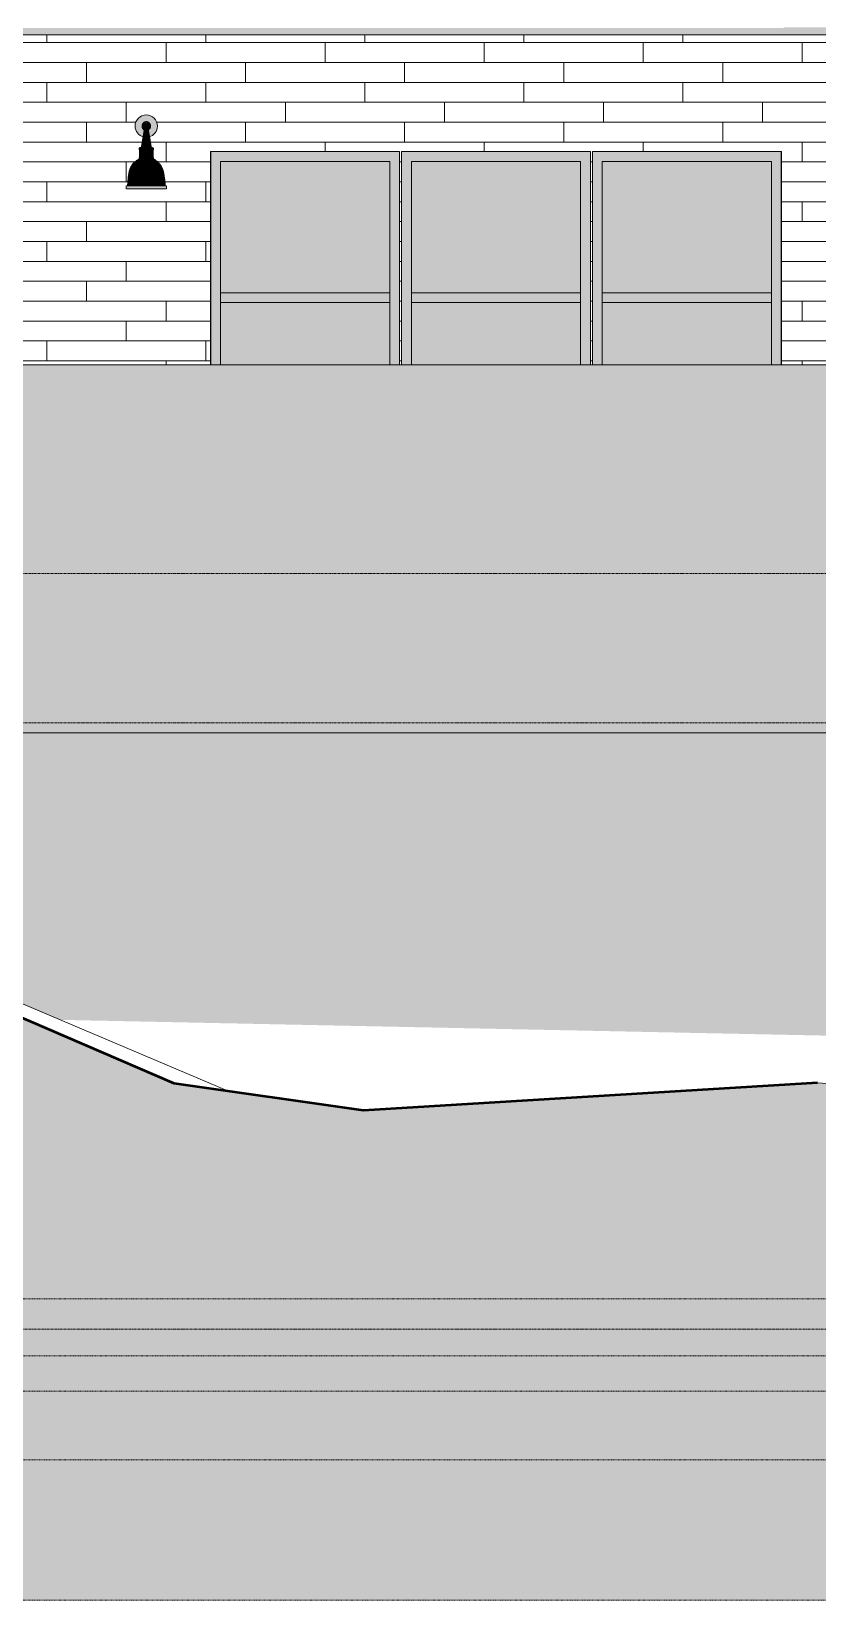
# Model space of a CAD drawing. Header units: inches. Extents: x -4178 to 1394, y -264 to 630.
# Drawn here: x -3710.6 to -3552.4, y -206.6 to 109.1 of the extents above; entities that cross this region are included whole.
import ezdxf

# ---------------------------------------------------------------- set-up
doc = ezdxf.new("R2010")
doc.units = ezdxf.units.IN
doc.header["$MEASUREMENT"] = 0
doc.linetypes.add('Aligning Line 1_8_', pattern=[0.25, 0.125, -0.125])
doc.linetypes.add('Grid Line 1_2_', pattern=[0.875, 0.5, -0.125, 0.125, -0.125])
for name, color, linetype, lineweight in [('0-1', 7, 'Continuous', 5), ('A-CLNG-1', 13, 'Continuous', 5), ('A-CLNG-2', 13, 'Continuous', 9), ('A-FLOR-LEVL-1', 51, 'Grid Line 1_2_', 9), ('A-GLAZ-1', 151, 'Continuous', 9), ('A-WALL-2', 113, 'Continuous', 9), ('A-WALL-PATT-1', 111, 'Continuous', 9), ('C-TOPO', 7, 'Continuous', 9), ('C-TOPO-1', 250, 'Continuous', 50), ('E-LITE-EQPM', 33, 'Continuous', 9), ('G-ANNO-SYMB', 111, 'Aligning Line 1_8_', 9), ('G-ANNO-SYMB-1', 147, 'Aligning Line 1_8_', 9), ('S-FNDN', 32, 'Continuous', 13)]:
    doc.layers.add(name, color=color, linetype=linetype, lineweight=lineweight)

# ---------------------------------------------------------------- blocks, each defined once
blk = doc.blocks.new('CTR  - Topography_rvt-1-BUILDING ELEVATION - WEST')
at = {"layer": 'C-TOPO'}
h = blk.add_hatch(dxfattribs=at)
h.set_pattern_fill('FP_6', color=256, style=0, pattern_type=2)
h.set_pattern_definition([(0, (-2936.56, 0), (24, 24), [24, -24]), (0, (-2936.56, 9), (24, 24), [24, -24]), (0, (-2936.56, 18), (24, 24), [24, -24]), (90, (-2933.56, 21), (-24, 24), [24, -24]), (90, (-2924.56, 21), (-24, 24), [24, -24]), (90, (-2915.56, 21), (-24, 24), [24, -24])])
h.paths.add_polyline_path([(-3091.63, -206.57), (-1926.91, -206.57), (-1926.91, -111.74), (-1948.54, -112.02), (-2089.83, -110.5), (-2098.67, -109.67), (-2269.1, -108), (-2283.86, -106.82), (-2289.99, -108), (-2516.29, -107.4), (-2640, -107.55), (-2645.4, -108), (-2730.41, -108), (-2736.58, -107.45), (-2865.63, -107.32), (-3028.03, -105.51), (-3133.52, -105.67), (-3191.84, -108), (-3208.83, -104.64), (-3243.43, -102.17), (-3381.47, -93.2), (-3477.77, -108), (-3552.41, -102.42), (-3643.76, -108), (-3681.9, -102.54), (-3912.57, -3.08), (-3919.57, 0), (-3932.13, 0), (-3985.01, -3.27), (-3985.01, -206.57), (-3133.45, -206.57)], flags=0)
for p, q in [((-3670.92, -104.11), (-3916.65, 0)), ((-3681.9, -102.54), (-3908.06, -5.07)), ((-3681.9, -102.54), (-3643.76, -108)), ((-3681.47, -102.66), (-3681.9, -102.54)), ((-3552.41, -102.42), (-3643.76, -108)), ((-3477.77, -108), (-3552.41, -102.42)), ((-3644.79, -108), (-3643.76, -108))]:
    blk.add_line(p, q, dxfattribs=at)
at = {"layer": 'C-TOPO-1'}
for p, q in [((-3681.9, -102.54), (-3908.06, -5.07)), ((-3643.76, -108), (-3681.9, -102.54)), ((-3552.41, -102.42), (-3643.76, -108))]:
    blk.add_line(p, q, dxfattribs=at)
blk = doc.blocks.new('CTR - 1st Phase - Common Walls_rvt-1-BUILDING ELEVATION - WEST')
at = {"layer": 'A-FLOR-LEVL-1'}
for p, q in [((-4168.71, 0), (-1830.2, 0)), ((-4168.71, -30), (-1830.2, -30)), ((-4168.71, -152), (-1830.2, -152))]:
    blk.add_line(p, q, dxfattribs=at)
at = {"layer": 'G-ANNO-SYMB-1'}
for p, q in [((-1926.91, -145.84), (-4071.96, -145.84)), ((-1926.91, -164.42), (-4072, -164.42))]:
    blk.add_line(p, q, dxfattribs=at)
blk = doc.blocks.new('CTR - 1st Phase -Stairs _ Elevators_rvt-1-BUILDING ELEVATION - WEST')
at = {"layer": 'A-FLOR-LEVL-1'}
for p, q in [((-4168.71, 0), (-1830.2, 0)), ((-4168.71, -30), (-1830.2, -30)), ((-4168.71, -152), (-1830.2, -152))]:
    blk.add_line(p, q, dxfattribs=at)
at = {"layer": 'G-ANNO-SYMB-1'}
blk.add_line((-1926.91, -206.49), (-4071.96, -206.49), dxfattribs=at)
blk = doc.blocks.new('_THE_ WINDOW _ DOOR - Window - 1st Floor-2480458-BUILDING ELEVATION - WEST')
at = {"layer": 'A-GLAZ-1'}
for points in [[(-3368.41, 42), (-3367.4, 42), (-3367.4, 84.88), (-3405.42, 84.88), (-3405.42, 42), (-3403.42, 42), (-3403.42, 82.88), (-3369.4, 82.88), (-3369.4, 42)], [(-3401.66, 54.5), (-3369.4, 54.5), (-3369.4, 56.5), (-3403.42, 56.5), (-3403.42, 54.5)]]:
    blk.add_hatch(color=256, dxfattribs=at).paths.add_polyline_path(points, flags=0)
h = blk.add_hatch(color=256, dxfattribs=at)
h.paths.add_polyline_path([(-3401.66, 42), (-3369.4, 42), (-3369.4, 54.5), (-3403.42, 54.5), (-3403.42, 42)], flags=0)
h.paths.add_polyline_path([(-3395.77, 56.5), (-3369.4, 56.5), (-3369.4, 82.88), (-3403.42, 82.88), (-3403.42, 56.5), (-3401.66, 56.5)], flags=0)
for p, q in [((-3405.42, 84.88), (-3405.42, 42)), ((-3367.4, 84.88), (-3405.42, 84.88)), ((-3403.42, 82.88), (-3369.4, 82.88)), ((-3403.42, 42), (-3403.42, 82.88)), ((-3369.4, 82.88), (-3369.4, 42)), ((-3367.4, 42), (-3367.4, 84.88)), ((-3369.4, 56.5), (-3403.42, 56.5)), ((-3403.42, 56.5), (-3403.42, 54.5)), ((-3403.42, 54.5), (-3369.4, 54.5)), ((-3369.4, 54.5), (-3369.4, 56.5))]:
    blk.add_line(p, q, dxfattribs=at)
blk = doc.blocks.new('VISA-OW2400-02-SASS - OW2400-L30K-MVOLT-V21-BUILDING ELEVATION - WEST')
at = {"layer": 'E-LITE-EQPM'}
h = blk.add_hatch(color=256, dxfattribs=at)
h.paths.add_polyline_path([(-3686.89, 87.83), (-3686.36, 88.05), (-3685.9, 88.41), (-3685.54, 88.88), (-3685.31, 89.42), (-3685.24, 90), (-3685.31, 90.58), (-3685.58, 91.19), (-3685.9, 91.59), (-3686.36, 91.95), (-3686.9, 92.17), (-3687.49, 92.25), (-3688.07, 92.17), (-3688.61, 91.95), (-3689.08, 91.59), (-3689.43, 91.13), (-3689.66, 90.58), (-3689.74, 90), (-3689.66, 89.42), (-3689.43, 88.88), (-3689.08, 88.41), (-3688.61, 88.05), (-3688.08, 87.83), (-3687.87, 89.24), (-3688.21, 89.55), (-3688.25, 89.68), (-3688.27, 89.69), (-3688.31, 90.13), (-3688.23, 90.32), (-3688.21, 90.37), (-3688.2, 90.44), (-3687.9, 90.73), (-3687.8, 90.75), (-3687.64, 90.85), (-3687.63, 90.79), (-3687.57, 90.77), (-3687.49, 90.71), (-3687.42, 90.77), (-3687.48, 90.79), (-3687.39, 90.85), (-3687.15, 90.71), (-3687.23, 90.83), (-3687.05, 90.72), (-3686.93, 90.65), (-3686.78, 90.46), (-3686.67, 90.19), (-3686.65, 90.01), (-3686.72, 89.66), (-3686.78, 89.63), (-3686.87, 89.41), (-3686.95, 89.35), (-3687.12, 89.22), (-3686.9, 87.89)], flags=0)
h.paths.add_polyline_path([(-3687.49, 90.77), (-3687.59, 90.79), (-3687.55, 90.87), (-3687.49, 90.77)], flags=0)
for points in [[(-3687.76, 85.93), (-3687.49, 85.93), (-3687.49, 89.22), (-3687.85, 89.22), (-3688.36, 85.93), (-3687.76, 85.93)], [(-3687.17, 89.22), (-3687.12, 89.22), (-3686.8, 89.53), (-3686.76, 89.67), (-3686.72, 89.67), (-3686.65, 89.82), (-3686.65, 90.01), (-3686.67, 90.19), (-3686.78, 90.46), (-3686.93, 90.65), (-3687.15, 90.8), (-3687.23, 90.81), (-3687.23, 90.75), (-3687.44, 90.84), (-3687.49, 90.77), (-3687.39, 90.77), (-3687.49, 90.67), (-3687.49, 89.22), (-3687.19, 89.22)], [(-3686.93, 85.93), (-3686.59, 85.93), (-3687.15, 89.22), (-3687.49, 89.22), (-3687.49, 85.93), (-3687.06, 85.93)], [(-3687.82, 85.29), (-3687.49, 85.29), (-3687.49, 85.54), (-3688.94, 85.54), (-3688.94, 85.29), (-3687.83, 85.29)], [(-3687.49, 83.72), (-3687.49, 85.22), (-3688.87, 85.22), (-3688.84, 83.72), (-3687.8, 83.72)], [(-3687.83, 85.54), (-3687.49, 85.54), (-3687.49, 85.65), (-3687.49, 85.67), (-3687.49, 85.7), (-3688.49, 85.67), (-3688.49, 85.65), (-3688.78, 85.62), (-3688.84, 85.54), (-3687.85, 85.54)], [(-3687.49, 85.22), (-3687.49, 85.29), (-3688.74, 85.29), (-3688.65, 85.22), (-3687.74, 85.22)], [(-3687.66, 85.7), (-3687.49, 85.73), (-3687.49, 85.93), (-3688.39, 85.93), (-3688.44, 85.82), (-3688.36, 85.81), (-3688.36, 85.75), (-3688.26, 85.73), (-3688.24, 85.71), (-3688.04, 85.72), (-3687.85, 85.72), (-3687.71, 85.7)], [(-3686.59, 85.7), (-3686.55, 85.73), (-3686.6, 85.77), (-3686.59, 85.8), (-3686.54, 85.8), (-3686.47, 85.77), (-3686.59, 85.93), (-3687.49, 85.93), (-3687.49, 85.7), (-3687.1, 85.71), (-3686.91, 85.72), (-3686.73, 85.72), (-3686.65, 85.71)], [(-3686.23, 85.54), (-3686.13, 85.54), (-3686.23, 85.64), (-3687.49, 85.7), (-3687.49, 85.67), (-3687.49, 85.65), (-3687.49, 85.54), (-3686.29, 85.54)], [(-3686.13, 85.29), (-3686.04, 85.29), (-3686.04, 85.54), (-3687.49, 85.54), (-3687.47, 85.29), (-3686.2, 85.29)], [(-3686.5, 85.22), (-3686.29, 85.22), (-3686.23, 85.29), (-3687.49, 85.29), (-3687.49, 85.22), (-3686.54, 85.22)], [(-3686.1, 83.72), (-3686.1, 85.22), (-3687.49, 85.22), (-3687.49, 83.72), (-3686.13, 83.72)], [(-3690.29, 80.85), (-3687.49, 80.85), (-3687.49, 83.41), (-3688.94, 83.41), (-3689.82, 82.8), (-3690.53, 81.93), (-3690.88, 80.85), (-3690.47, 80.85)], [(-3687.49, 83.41), (-3687.5, 83.66), (-3688.94, 83.66), (-3688.94, 83.41), (-3687.79, 83.41)], [(-3687.83, 83.66), (-3687.49, 83.67), (-3687.49, 83.72), (-3688.68, 83.72), (-3688.74, 83.66), (-3687.84, 83.66)], [(-3686.31, 83.66), (-3686.23, 83.66), (-3686.31, 83.72), (-3687.49, 83.72), (-3687.49, 83.66), (-3686.49, 83.66)], [(-3686.09, 83.41), (-3686.04, 83.41), (-3686.04, 83.66), (-3687.49, 83.66), (-3687.49, 83.41), (-3686.13, 83.41)], [(-3684.43, 80.85), (-3684.09, 80.85), (-3684.5, 82.01), (-3685.29, 82.91), (-3686.09, 83.41), (-3687.49, 83.41), (-3687.49, 80.85), (-3684.44, 80.85)], [(-3687.88, 77.98), (-3687.49, 77.98), (-3687.49, 80.85), (-3690.88, 80.85), (-3691.18, 79.24), (-3691.23, 78.7), (-3691.24, 77.98), (-3688.03, 77.98)], [(-3685.04, 77.98), (-3683.74, 77.98), (-3683.76, 78.79), (-3683.84, 79.6), (-3684.09, 80.85), (-3687.49, 80.85), (-3687.49, 77.98), (-3685.21, 77.98)], [(-3687.49, 77.38), (-3687.49, 77.98), (-3691.48, 77.98), (-3691.48, 77.38), (-3688.26, 77.38)], [(-3684.19, 77.38), (-3683.49, 77.38), (-3683.49, 77.98), (-3687.49, 77.98), (-3687.49, 77.38), (-3684.21, 77.38)]]:
    blk.add_hatch(color=256, dxfattribs=at).paths.add_polyline_path(points, flags=0)
h = blk.add_hatch(color=256, dxfattribs=at)
h.paths.add_polyline_path([(-3687.76, 89.22), (-3687.49, 89.22), (-3687.49, 90.71), (-3687.64, 90.79), (-3687.67, 90.79), (-3687.67, 90.84), (-3687.8, 90.79), (-3687.83, 90.79), (-3688.23, 90.41), (-3688.23, 90.32), (-3688.29, 90.24), (-3688.31, 89.97), (-3688.25, 89.68), (-3688.22, 89.65), (-3688.21, 89.54), (-3687.85, 89.22), (-3687.82, 89.22)], flags=0)
h.paths.add_polyline_path([(-3687.49, 90.77), (-3687.55, 90.87), (-3687.59, 90.79), (-3687.49, 90.77)], flags=0)
for p, q in [((-3687.91, 89.22), (-3688.43, 85.93)), ((-3687.49, 89.22), (-3687.85, 89.22)), ((-3687.12, 89.22), (-3687.49, 89.22)), ((-3686.54, 85.93), (-3687.06, 89.22)), ((-3688.94, 85.54), (-3688.94, 85.29)), ((-3687.49, 85.54), (-3688.94, 85.54)), ((-3688.94, 85.29), (-3688.87, 85.22)), ((-3687.49, 85.29), (-3688.94, 85.29)), ((-3688.87, 85.22), (-3688.87, 83.72)), ((-3687.49, 85.22), (-3688.87, 85.22)), ((-3687.49, 85.7), (-3688.6, 85.7)), ((-3688.43, 85.7), (-3688.17, 85.7)), ((-3687.49, 85.93), (-3688.39, 85.93)), ((-3686.59, 85.93), (-3687.49, 85.93)), ((-3686.37, 85.7), (-3687.49, 85.7)), ((-3686.04, 85.54), (-3687.49, 85.54)), ((-3686.04, 85.29), (-3687.49, 85.29)), ((-3686.1, 85.22), (-3687.49, 85.22)), ((-3686.8, 85.7), (-3686.37, 85.7)), ((-3686.55, 85.93), (-3686.55, 85.93)), ((-3686.1, 85.22), (-3686.04, 85.29)), ((-3686.1, 83.72), (-3686.1, 85.22)), ((-3686.04, 85.29), (-3686.04, 85.54)), ((-3688.87, 83.72), (-3688.94, 83.66)), ((-3688.94, 83.66), (-3688.94, 83.41)), ((-3687.49, 83.66), (-3688.94, 83.66)), ((-3687.49, 83.41), (-3688.94, 83.41)), ((-3687.49, 83.72), (-3688.87, 83.72)), ((-3686.1, 83.72), (-3687.49, 83.72)), ((-3686.04, 83.66), (-3687.49, 83.66)), ((-3686.04, 83.41), (-3687.49, 83.41)), ((-3686.04, 83.66), (-3686.1, 83.72)), ((-3686.04, 83.41), (-3686.04, 83.66)), ((-3691.54, 77.98), (-3691.54, 77.38)), ((-3691.48, 77.98), (-3687.49, 77.98)), ((-3687.49, 77.38), (-3691.48, 77.38)), ((-3687.49, 77.98), (-3683.49, 77.98)), ((-3683.49, 77.38), (-3687.49, 77.38)), ((-3683.43, 77.38), (-3683.43, 77.98))]:
    blk.add_line(p, q, dxfattribs=at)
at = {"layer": 'E-LITE-EQPM', "flags": 128}
for points in [[(-3687.91, 89.22), (-3687.94, 89.24), (-3687.97, 89.26), (-3688, 89.29), (-3688.03, 89.31), (-3688.05, 89.34), (-3688.08, 89.36), (-3688.11, 89.39), (-3688.13, 89.42), (-3688.15, 89.45), (-3688.17, 89.48), (-3688.19, 89.51), (-3688.21, 89.54), (-3688.23, 89.57), (-3688.25, 89.6), (-3688.26, 89.64), (-3688.28, 89.67), (-3688.29, 89.71), (-3688.3, 89.74), (-3688.31, 89.78), (-3688.32, 89.81), (-3688.33, 89.85), (-3688.33, 89.89), (-3688.33, 89.92), (-3688.34, 89.96), (-3688.34, 90), (-3688.34, 90.03), (-3688.34, 90.07), (-3688.33, 90.11), (-3688.33, 90.14), (-3688.32, 90.18), (-3688.31, 90.22), (-3688.3, 90.25), (-3688.29, 90.29), (-3688.28, 90.32), (-3688.27, 90.36), (-3688.25, 90.39), (-3688.24, 90.42), (-3688.22, 90.46), (-3688.2, 90.49), (-3688.18, 90.52), (-3688.16, 90.55), (-3688.14, 90.58), (-3688.11, 90.61), (-3688.09, 90.63), (-3688.06, 90.66), (-3688.03, 90.68), (-3688.01, 90.71), (-3687.98, 90.73), (-3687.95, 90.75), (-3687.92, 90.77), (-3687.89, 90.79), (-3687.85, 90.81), (-3687.82, 90.83), (-3687.79, 90.84), (-3687.75, 90.86), (-3687.72, 90.87), (-3687.68, 90.88), (-3687.65, 90.89), (-3687.61, 90.9), (-3687.58, 90.91), (-3687.54, 90.91), (-3687.5, 90.92), (-3687.49, 90.92)], [(-3687.49, 90.92), (-3687.45, 90.92), (-3687.41, 90.91), (-3687.38, 90.91), (-3687.34, 90.9), (-3687.3, 90.89), (-3687.27, 90.88), (-3687.23, 90.87), (-3687.2, 90.85), (-3687.17, 90.84), (-3687.13, 90.82), (-3687.1, 90.8), (-3687.07, 90.78), (-3687.04, 90.76), (-3687.01, 90.74), (-3686.98, 90.72), (-3686.95, 90.7), (-3686.92, 90.67), (-3686.9, 90.65), (-3686.87, 90.62), (-3686.85, 90.59), (-3686.83, 90.56), (-3686.8, 90.53), (-3686.78, 90.5), (-3686.76, 90.47), (-3686.75, 90.44), (-3686.73, 90.41), (-3686.71, 90.37), (-3686.7, 90.34), (-3686.69, 90.3), (-3686.67, 90.27), (-3686.66, 90.23), (-3686.66, 90.2), (-3686.65, 90.16), (-3686.64, 90.12), (-3686.64, 90.09), (-3686.64, 90.05), (-3686.63, 90.01), (-3686.64, 89.98), (-3686.64, 89.94), (-3686.64, 89.9), (-3686.64, 89.87), (-3686.65, 89.83), (-3686.66, 89.79), (-3686.67, 89.76), (-3686.68, 89.72), (-3686.69, 89.69), (-3686.7, 89.65), (-3686.72, 89.62), (-3686.73, 89.59), (-3686.75, 89.55), (-3686.77, 89.52), (-3686.79, 89.49), (-3686.81, 89.46), (-3686.83, 89.43), (-3686.86, 89.4), (-3686.88, 89.38), (-3686.91, 89.35), (-3686.93, 89.32), (-3686.96, 89.3), (-3686.99, 89.28), (-3687.02, 89.25), (-3687.05, 89.23), (-3687.06, 89.22)], [(-3688.94, 85.54), (-3688.92, 85.56), (-3688.91, 85.57), (-3688.9, 85.58), (-3688.89, 85.59), (-3688.87, 85.61), (-3688.86, 85.62), (-3688.84, 85.63), (-3688.83, 85.64), (-3688.81, 85.65), (-3688.8, 85.66), (-3688.78, 85.66), (-3688.76, 85.67), (-3688.75, 85.68), (-3688.73, 85.68), (-3688.71, 85.69), (-3688.69, 85.69), (-3688.68, 85.7), (-3688.66, 85.7), (-3688.66, 85.7)], [(-3688.66, 85.7), (-3688.65, 85.7), (-3688.64, 85.7), (-3688.63, 85.7), (-3688.62, 85.71), (-3688.61, 85.71), (-3688.6, 85.71), (-3688.59, 85.71), (-3688.59, 85.71), (-3688.58, 85.72), (-3688.57, 85.72), (-3688.56, 85.72), (-3688.55, 85.73), (-3688.54, 85.73), (-3688.54, 85.74), (-3688.53, 85.74), (-3688.52, 85.75), (-3688.52, 85.75), (-3688.51, 85.76), (-3688.5, 85.76), (-3688.5, 85.77), (-3688.49, 85.78), (-3688.48, 85.78), (-3688.48, 85.79), (-3688.47, 85.8), (-3688.47, 85.81), (-3688.46, 85.81), (-3688.46, 85.82), (-3688.45, 85.83), (-3688.45, 85.84), (-3688.45, 85.85), (-3688.44, 85.85), (-3688.44, 85.86), (-3688.44, 85.87), (-3688.44, 85.88), (-3688.43, 85.89), (-3688.43, 85.9), (-3688.43, 85.91), (-3688.43, 85.92), (-3688.43, 85.93), (-3688.43, 85.93)], [(-3686.54, 85.93), (-3686.54, 85.92), (-3686.54, 85.91), (-3686.54, 85.9), (-3686.54, 85.89), (-3686.54, 85.88), (-3686.53, 85.87), (-3686.53, 85.87), (-3686.53, 85.86), (-3686.53, 85.85), (-3686.52, 85.84), (-3686.52, 85.83), (-3686.52, 85.82), (-3686.51, 85.82), (-3686.51, 85.81), (-3686.5, 85.8), (-3686.5, 85.79), (-3686.49, 85.79), (-3686.49, 85.78), (-3686.48, 85.77), (-3686.47, 85.77), (-3686.47, 85.76), (-3686.46, 85.75), (-3686.45, 85.75), (-3686.44, 85.74), (-3686.44, 85.74), (-3686.43, 85.73), (-3686.42, 85.73), (-3686.41, 85.72), (-3686.41, 85.72), (-3686.4, 85.72), (-3686.39, 85.71), (-3686.38, 85.71), (-3686.37, 85.71), (-3686.36, 85.71), (-3686.35, 85.71), (-3686.35, 85.7), (-3686.34, 85.7), (-3686.33, 85.7), (-3686.32, 85.7), (-3686.32, 85.7)], [(-3686.32, 85.7), (-3686.3, 85.7), (-3686.28, 85.69), (-3686.26, 85.69), (-3686.25, 85.68), (-3686.23, 85.68), (-3686.21, 85.67), (-3686.19, 85.66), (-3686.18, 85.66), (-3686.16, 85.65), (-3686.15, 85.64), (-3686.13, 85.63), (-3686.12, 85.62), (-3686.1, 85.61), (-3686.09, 85.59), (-3686.08, 85.58), (-3686.06, 85.57), (-3686.05, 85.56), (-3686.04, 85.54), (-3686.04, 85.54)], [(-3690.94, 80.85), (-3690.91, 80.99), (-3690.87, 81.12), (-3690.83, 81.26), (-3690.78, 81.4), (-3690.73, 81.53), (-3690.67, 81.66), (-3690.61, 81.79), (-3690.54, 81.91), (-3690.47, 82.04), (-3690.39, 82.16), (-3690.31, 82.28), (-3690.23, 82.39), (-3690.13, 82.5), (-3690.04, 82.61), (-3689.94, 82.71), (-3689.84, 82.81), (-3689.73, 82.9), (-3689.62, 82.99), (-3689.5, 83.08), (-3689.38, 83.16), (-3689.26, 83.23), (-3689.14, 83.3), (-3689.01, 83.37), (-3688.94, 83.41)], [(-3686.04, 83.41), (-3685.91, 83.34), (-3685.78, 83.28), (-3685.66, 83.2), (-3685.54, 83.12), (-3685.42, 83.04), (-3685.31, 82.95), (-3685.2, 82.86), (-3685.09, 82.77), (-3684.99, 82.67), (-3684.89, 82.56), (-3684.8, 82.45), (-3684.71, 82.34), (-3684.63, 82.23), (-3684.55, 82.11), (-3684.47, 81.99), (-3684.4, 81.86), (-3684.33, 81.74), (-3684.27, 81.61), (-3684.22, 81.47), (-3684.17, 81.34), (-3684.13, 81.2), (-3684.09, 81.07), (-3684.05, 80.93), (-3684.04, 80.85)], [(-3691.29, 77.98), (-3691.23, 78.83), (-3691.13, 79.68), (-3691, 80.52), (-3690.94, 80.85)], [(-3684.04, 80.85), (-3683.89, 80), (-3683.78, 79.16), (-3683.7, 78.3), (-3683.68, 77.98)]]:
    blk.add_lwpolyline(points, dxfattribs=at)
at = {"layer": 'E-LITE-EQPM'}
for start, end in [(360, 180), (180, 254.7454), (285.2546, 360)]:
    blk.add_arc((-3687.49, 90), 2.25, start, end, dxfattribs=at)

msp = doc.modelspace()

# ---------------------------------------------------------------- hatches: boundary and pattern name
at = {"layer": 'A-CLNG-1'}
msp.add_hatch(color=256, dxfattribs=at).paths.add_polyline_path([(-2649.4631, 108.375), (-2637.6737, 108.375), (-2637.6737, 109.75), (-2638.2362, 109.75), (-2638.2362, 109.875), (-2647.9862, 109.875), (-2647.9862, 109.75), (-2935.0612, 109.75), (-2935.0612, 109.875), (-2944.8112, 109.875), (-2944.8112, 109.75), (-3291.0362, 109.75), (-3291.0362, 109.875), (-3300.7862, 109.875), (-3300.7862, 109.75), (-3549.4612, 109.75), (-3549.4612, 109.875), (-3559.2112, 109.875), (-3559.2112, 109.75), (-3860.4737, 109.75), (-3860.4737, 108.375), (-2656.3237, 108.375)], flags=0)
at = {"layer": 'A-WALL-PATT-1'}
h = msp.add_hatch(dxfattribs=at)
h.set_pattern_fill('FP_8', color=256, style=0, pattern_type=2)
h.set_pattern_definition([(0, (-3827.511, -29.2), (0, 4), []), (90, (-3827.511, -29.2), (-8, 8), [4, -28]), (90, (-3811.511, -25.2), (-8, 8), [4, -28])])
h.paths.add_polyline_path([(-3823.1987, 42), (-3808.7487, 42), (-3808.7487, 84.875), (-3770.7237, 84.875), (-3770.7237, 42), (-3674.5362, 42), (-3674.5362, 84.875), (-3636.5112, 84.875), (-3636.5112, 42), (-3636.1362, 42), (-3636.1362, 84.875), (-3598.1112, 84.875), (-3598.1112, 42), (-3597.7362, 42), (-3597.7362, 84.875), (-3559.7112, 84.875), (-3559.7112, 42), (-3508.6862, 42), (-3508.6862, 53), (-3479.6862, 53), (-3479.6862, 42), (-3405.423, 42), (-3405.423, 84.875), (-3367.398, 84.875), (-3367.398, 42), (-3290.5362, 42), (-3290.5362, 84.875), (-3252.5112, 84.8584), (-3252.5112, 42), (-3252.1362, 42), (-3252.1362, 84.875), (-3214.1112, 84.875), (-3214.1112, 42), (-3170.0862, 42), (-3170.0862, 53), (-3141.0862, 53), (-3141.0862, 42), (-3132.1612, 42), (-3132.1612, 53), (-3103.1612, 53), (-3103.1612, 42), (-3060.1362, 42), (-3060.1362, 84.875), (-3022.1112, 84.875), (-3022.1112, 42), (-3021.7362, 42), (-3021.7362, 84.875), (-2983.7112, 84.875), (-2983.7112, 42), (-2887.3362, 42), (-2887.3362, 84.875), (-2849.3112, 84.875), (-2849.3112, 42), (-2848.9362, 42), (-2848.9362, 84.875), (-2810.9112, 84.875), (-2810.9112, 42), (-2810.5362, 42), (-2810.5362, 84.875), (-2772.5112, 84.875), (-2772.5112, 42), (-2738.9612, 42), (-2738.9612, 53), (-2712.3237, 53), (-2712.3237, 108.375), (-3823.1987, 108.375), (-3823.1987, 45.5921)], flags=0)
h.paths.add_polyline_path([(-3300.063, 85.7022), (-3300.4868, 85.7091), (-3300.2611, 85.7022), (-3300.0642, 85.7022)], flags=0)
h.paths.add_polyline_path([(-3296.8594, 77.384), (-3304.5313, 77.384), (-3304.5313, 77.9781), (-3304.2851, 77.9781), (-3304.2288, 79.2383), (-3304.2131, 79.4177), (-3303.9338, 80.8452), (-3303.5715, 81.9544), (-3302.7525, 82.8954), (-3301.9853, 83.4062), (-3301.9853, 83.6562), (-3301.7912, 83.6562), (-3301.7327, 83.7238), (-3301.9178, 83.7238), (-3301.8883, 85.2238), (-3301.7327, 85.2238), (-3301.8252, 85.2913), (-3301.9853, 85.2913), (-3301.9853, 85.5413), (-3301.8883, 85.5413), (-3301.7912, 85.6382), (-3301.1163, 85.7222), (-3301.2873, 85.7102), (-3301.3047, 85.744), (-3301.3306, 85.7609), (-3301.4265, 85.744), (-3301.4352, 85.8142), (-3301.4878, 85.815), (-3301.4352, 85.9275), (-3301.1278, 87.8305), (-3301.6612, 88.0514), (-3302.1272, 88.409), (-3302.4848, 88.875), (-3302.7096, 89.4177), (-3302.7862, 90), (-3302.7096, 90.5823), (-3302.4848, 91.125), (-3302.1272, 91.591), (-3301.6612, 91.9486), (-3301.1095, 92.1745), (-3300.5362, 92.25), (-3299.9539, 92.1733), (-3299.4112, 91.9486), (-3298.9452, 91.591), (-3298.5877, 91.125), (-3298.3629, 90.5823), (-3298.2862, 90), (-3298.3629, 89.4177), (-3298.5877, 88.875), (-3298.9452, 88.409), (-3299.4112, 88.0514), (-3299.9441, 87.8267), (-3299.5945, 85.8669), (-3299.5945, 85.7994), (-3299.6911, 85.7967), (-3299.6911, 85.751), (-3299.6989, 85.7091), (-3300.0385, 85.707), (-3299.8482, 85.7022), (-3299.2619, 85.6367), (-3299.1842, 85.5413), (-3299.0871, 85.5413), (-3299.0871, 85.2913), (-3299.3016, 85.2679), (-3299.3398, 85.2238), (-3299.1547, 85.2238), (-3299.1842, 83.7238), (-3299.3398, 83.7238), (-3299.2431, 83.6562), (-3299.0871, 83.6562), (-3299.0871, 83.4062), (-3298.2111, 82.8113), (-3297.4917, 81.926), (-3297.1028, 80.662), (-3296.8594, 79.4177), (-3296.7874, 77.9781), (-3296.5412, 77.9781), (-3296.5412, 77.384)], flags=0)
h.paths.add_polyline_path([(-2896.863, 85.7022), (-2897.2868, 85.7091), (-2897.0611, 85.7022), (-2896.8642, 85.7022)], flags=0)
h.paths.add_polyline_path([(-2894.0553, 77.384), (-2901.3313, 77.384), (-2901.3313, 77.9781), (-2901.0851, 77.9781), (-2901.0288, 79.2383), (-2901.0131, 79.4177), (-2900.7338, 80.8452), (-2900.324, 82.0113), (-2899.5525, 82.8954), (-2898.7853, 83.4062), (-2898.7853, 83.6562), (-2898.5912, 83.6562), (-2898.5327, 83.7238), (-2898.7178, 83.7238), (-2898.6883, 85.2238), (-2898.5327, 85.2238), (-2898.6252, 85.2913), (-2898.7853, 85.2913), (-2898.7853, 85.5413), (-2898.6883, 85.5413), (-2898.5912, 85.6382), (-2897.9163, 85.7222), (-2898.0873, 85.7102), (-2898.1047, 85.744), (-2898.1306, 85.7609), (-2898.2265, 85.744), (-2898.2352, 85.8142), (-2898.2878, 85.815), (-2898.2352, 85.9275), (-2897.9278, 87.8305), (-2898.4612, 88.0514), (-2898.9272, 88.409), (-2899.2848, 88.875), (-2899.5096, 89.4177), (-2899.5862, 90), (-2899.5096, 90.5823), (-2899.2848, 91.125), (-2898.9055, 91.6077), (-2898.4612, 91.9486), (-2897.9186, 92.1733), (-2897.3362, 92.25), (-2896.7539, 92.1733), (-2896.2112, 91.9486), (-2895.7452, 91.591), (-2895.3877, 91.125), (-2895.1629, 90.5823), (-2895.0862, 90), (-2895.1629, 89.4177), (-2895.3877, 88.875), (-2895.7452, 88.409), (-2896.2112, 88.0514), (-2896.7441, 87.8267), (-2896.3945, 85.8669), (-2896.3945, 85.7994), (-2896.4911, 85.7967), (-2896.4911, 85.751), (-2896.4989, 85.7091), (-2896.8385, 85.707), (-2896.6455, 85.702), (-2896.0472, 85.6186), (-2895.9351, 85.5413), (-2895.8871, 85.5413), (-2895.8871, 85.2913), (-2896.0813, 85.2913), (-2896.1398, 85.2238), (-2895.9547, 85.2238), (-2895.9842, 83.7238), (-2896.1398, 83.7238), (-2896.0431, 83.6562), (-2895.8871, 83.6562), (-2895.8871, 83.4062), (-2895.0111, 82.8113), (-2894.2917, 81.926), (-2893.9028, 80.662), (-2893.6538, 79.344), (-2893.5874, 77.9781), (-2893.3412, 77.9781), (-2893.3412, 77.384), (-2894.0396, 77.384)], flags=0)
h.paths.add_polyline_path([(-2973.238, 85.7022), (-2973.6618, 85.7091), (-2973.4361, 85.7022), (-2973.2392, 85.7022)], flags=0)
h.paths.add_polyline_path([(-2970.0344, 77.384), (-2977.7063, 77.384), (-2977.7063, 77.9781), (-2977.4601, 77.9781), (-2977.4038, 79.2383), (-2977.3881, 79.4177), (-2977.1088, 80.8452), (-2976.7465, 81.9544), (-2975.9275, 82.8954), (-2975.1603, 83.4062), (-2975.1603, 83.6562), (-2974.9662, 83.6562), (-2974.9077, 83.7238), (-2975.0928, 83.7238), (-2975.0633, 85.2238), (-2974.9077, 85.2238), (-2975.0002, 85.2913), (-2975.1603, 85.2913), (-2975.1603, 85.5413), (-2975.0633, 85.5413), (-2974.9662, 85.6382), (-2974.3187, 85.7274), (-2974.4623, 85.7102), (-2974.4797, 85.744), (-2974.5056, 85.7609), (-2974.6015, 85.744), (-2974.6102, 85.8142), (-2974.6628, 85.815), (-2974.6102, 85.9275), (-2974.3187, 87.8371), (-2974.8362, 88.0514), (-2975.3555, 88.4784), (-2975.6598, 88.875), (-2975.8846, 89.4177), (-2975.9612, 90), (-2975.8522, 90.6605), (-2975.6598, 91.125), (-2975.3022, 91.591), (-2974.8362, 91.9486), (-2974.2936, 92.1733), (-2973.7112, 92.25), (-2973.1289, 92.1733), (-2972.5862, 91.9486), (-2972.1202, 91.591), (-2971.7627, 91.125), (-2971.5379, 90.5823), (-2971.4612, 90), (-2971.5379, 89.4177), (-2971.8603, 88.7478), (-2972.1202, 88.409), (-2972.5862, 88.0514), (-2973.1191, 87.8267), (-2972.789, 85.8945), (-2972.7695, 85.7994), (-2972.8661, 85.7967), (-2972.8661, 85.751), (-2972.8739, 85.7091), (-2973.2135, 85.707), (-2973.0205, 85.702), (-2972.4222, 85.6186), (-2972.3101, 85.5413), (-2972.2621, 85.5413), (-2972.2621, 85.2913), (-2972.4563, 85.2913), (-2972.5148, 85.2238), (-2972.3297, 85.2238), (-2972.3592, 83.7238), (-2972.5148, 83.7238), (-2972.4181, 83.6562), (-2972.2621, 83.6562), (-2972.2239, 83.3808), (-2971.3861, 82.8113), (-2970.6667, 81.926), (-2970.2778, 80.662), (-2970.0344, 79.4177), (-2969.9624, 77.9781), (-2969.7162, 77.9781), (-2969.7162, 77.384)], flags=0)
h.paths.add_polyline_path([(-3687.013, 85.7022), (-3687.4368, 85.7091), (-3687.2111, 85.7022), (-3687.0142, 85.7022)], flags=0)
h.paths.add_polyline_path([(-3683.4912, 77.384), (-3691.4813, 77.384), (-3691.4813, 77.9781), (-3691.2351, 77.9781), (-3691.1788, 79.2383), (-3691.1631, 79.4177), (-3690.8838, 80.8452), (-3690.5215, 81.9544), (-3689.7025, 82.8954), (-3688.9353, 83.4062), (-3688.9353, 83.6562), (-3688.7412, 83.6562), (-3688.6827, 83.7238), (-3688.8678, 83.7238), (-3688.8383, 85.2238), (-3688.6827, 85.2238), (-3688.7752, 85.2913), (-3688.9353, 85.2913), (-3688.9353, 85.5413), (-3688.8383, 85.5413), (-3688.7412, 85.6382), (-3688.0663, 85.7222), (-3688.2373, 85.7102), (-3688.2547, 85.744), (-3688.2806, 85.7609), (-3688.3765, 85.744), (-3688.3852, 85.8142), (-3688.4378, 85.815), (-3688.3852, 85.9275), (-3688.0778, 87.8305), (-3688.6112, 88.0514), (-3689.0772, 88.409), (-3689.4348, 88.875), (-3689.6596, 89.4177), (-3689.7362, 90), (-3689.6596, 90.5823), (-3689.4348, 91.125), (-3689.0315, 91.6261), (-3688.6112, 91.9486), (-3688.0686, 92.1733), (-3687.4862, 92.25), (-3686.9039, 92.1733), (-3686.3612, 91.9486), (-3685.8952, 91.591), (-3685.5377, 91.125), (-3685.3129, 90.5823), (-3685.2362, 90), (-3685.3129, 89.4177), (-3685.5377, 88.875), (-3685.8952, 88.409), (-3686.3612, 88.0514), (-3686.8941, 87.8267), (-3686.5445, 85.8669), (-3686.5445, 85.7994), (-3686.6411, 85.7967), (-3686.6411, 85.751), (-3686.6489, 85.7091), (-3686.9885, 85.707), (-3686.7955, 85.702), (-3686.1972, 85.6186), (-3686.0851, 85.5413), (-3686.0371, 85.5413), (-3686.0371, 85.2913), (-3686.2313, 85.2913), (-3686.2898, 85.2238), (-3686.1047, 85.2238), (-3686.1342, 83.7238), (-3686.2898, 83.7238), (-3686.1931, 83.6562), (-3686.0371, 83.6562), (-3686.0371, 83.4062), (-3685.1611, 82.8113), (-3684.4417, 81.926), (-3684.0528, 80.662), (-3683.8094, 79.4177), (-3683.7374, 77.9781), (-3683.4912, 77.9781)], flags=0)
h = msp.add_hatch(dxfattribs=at)
h.set_pattern_fill('FP_9', color=256, style=0, pattern_type=2)
h.set_pattern_definition([(0, (-1929.199, 0.8), (0, 4), []), (90, (-1929.199, 0.8), (-8, 8), [4, -28]), (90, (-1913.199, 4.8), (-8, 8), [4, -28])])
h.paths.add_polyline_path([(-3830.5683, -32), (-1931.3237, -32), (-1931.3237, 42), (-3830.8076, 42), (-3830.8076, -31.4408)], flags=0)
at = {"layer": 'S-FNDN'}
h = msp.add_hatch(color=256, dxfattribs=at)
h.paths.add_polyline_path([(-1948.5427, -112.015), (-1931.3237, -111.7929), (-1931.3237, -32), (-3819.3237, -32), (-3819.3237, -41.2371), (-3704.7996, -89.76), (-3493.0457, -94.1174), (-3486.0919, -93.6928), (-3475.6075, -94.4762), (-3474.3277, -89.5532), (-3438.0984, -97.4358), (-3420.5474, -99.2058), (-3381.474, -93.2007), (-3255.865, -101.3614), (-3208.8324, -100.5348), (-3205.9876, -100.4209), (-3201.4363, -100.4143), (-2706.8159, -105.9278), (-2701.2447, -105.9334), (-2697.323, -106.283), (-2680.1875, -106.578), (-2676.6872, -106.2888), (-2660.9431, -106.3098), (-2289.8533, -107.9744), (-2283.8573, -106.8218), (-2269.0978, -108), (-2098.671, -109.6709), (-2081.7459, -110.5868), (-2020.3577, -111.245)], flags=0)
h.paths.add_polyline_path([(-2697.8035, -92), (-2730.3237, -92), (-2730.3237, -56), (-2694.3237, -56), (-2694.3237, -92)], flags=0)
h.paths.add_polyline_path([(-2764.8375, -92), (-2790.3237, -92), (-2790.3237, -56), (-2754.3237, -56), (-2754.3237, -92)], flags=0)
h.paths.add_polyline_path([(-2670.3237, -92), (-2670.3237, -56), (-2634.3237, -56), (-2634.3237, -92), (-2664.2865, -92)], flags=0)

# ---------------------------------------------------------------- linework, layer by layer
at = {"layer": 'A-CLNG-2'}
msp.add_line((-2637.6737, 108.375), (-3860.4737, 108.375), dxfattribs=at)
at = {"layer": 'A-WALL-2'}
for p, q in [((-3674.5362, 42), (-3674.5362, 84.875)), ((-3674.5362, 84.875), (-3636.5112, 84.875)), ((-3636.5112, 84.875), (-3636.5112, 42)), ((-3636.1362, 84.875), (-3598.1112, 84.875)), ((-3636.1362, 42), (-3636.1362, 84.875)), ((-3598.1112, 84.875), (-3598.1112, 42)), ((-3597.7362, 84.875), (-3559.7112, 84.875)), ((-3597.7362, 42), (-3597.7362, 84.875)), ((-3559.7112, 84.875), (-3559.7112, 42)), ((-1927.0737, 42), (-3830.8076, 42)), ((-3830.5683, -32), (-1927.0737, -32))]:
    msp.add_line(p, q, dxfattribs=at)
at = {"layer": 'G-ANNO-SYMB'}
for p, q in [((-1926.9125, -157.3105), (-4072.0005, -157.3105)), ((-1926.9125, -178.2392), (-4072.0005, -178.2392))]:
    msp.add_line(p, q, dxfattribs=at)

# ---------------------------------------------------------------- block references
at = {"layer": '0-1'}
for name in ['CTR - 1st Phase - Common Walls_rvt-1-BUILDING ELEVATION - WEST', 'CTR - 1st Phase -Stairs _ Elevators_rvt-1-BUILDING ELEVATION - WEST', 'CTR  - Topography_rvt-1-BUILDING ELEVATION - WEST']:
    msp.add_blockref(name, (0, 0), dxfattribs=at)
at = {"layer": 'A-GLAZ-1'}
for p in [(-269.1133, 0), (-230.7133, 0), (-192.3133, 0)]:
    msp.add_blockref('_THE_ WINDOW _ DOOR - Window - 1st Floor-2480458-BUILDING ELEVATION - WEST', p, dxfattribs=at)
at = {"layer": 'E-LITE-EQPM'}
msp.add_blockref('VISA-OW2400-02-SASS - OW2400-L30K-MVOLT-V21-BUILDING ELEVATION - WEST', (0, 0), dxfattribs=at)

doc.saveas('drawing.dxf')
